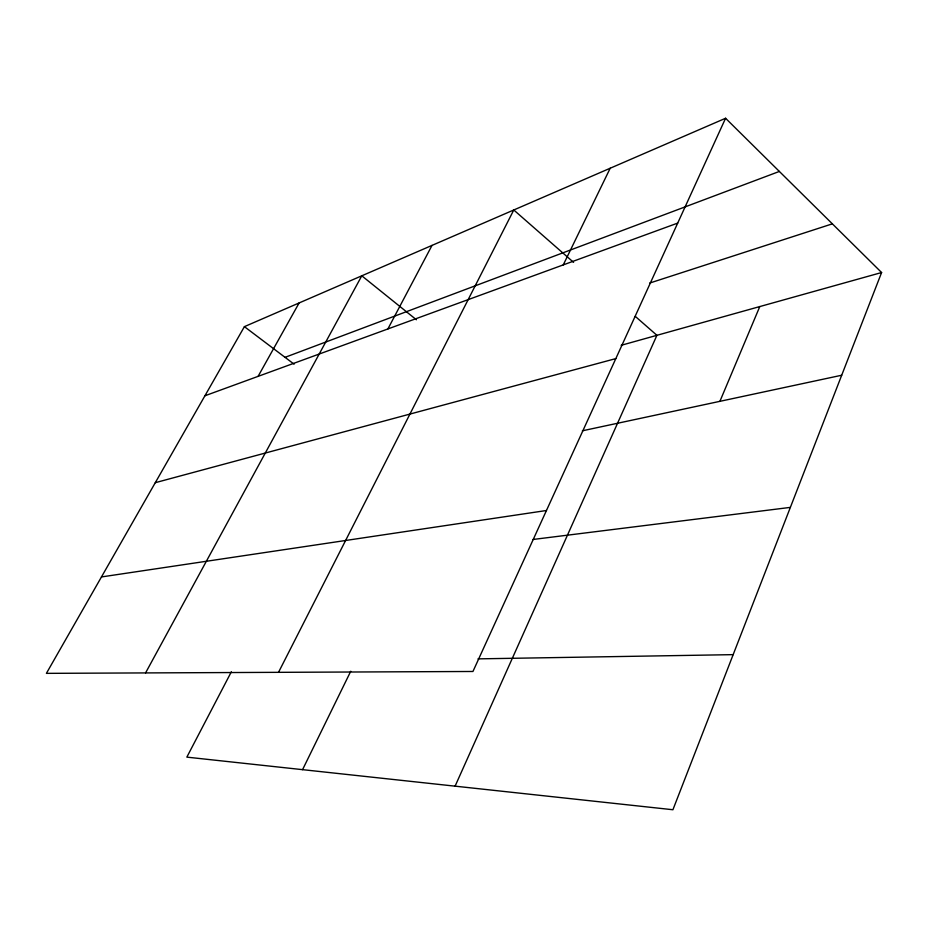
<?xml version="1.0" encoding="UTF-8"?>
<svg xmlns="http://www.w3.org/2000/svg" width="928" height="928" viewBox="0 0 928 928"><rect width="100%" height="100%" fill="white"/><g stroke="black" fill="none" stroke-linecap="round" stroke-linejoin="round"><path stroke-width="1.39" d="M725.58 118.262L472.944 671.478L46.4 673.357L244.4 326.644L725.58 118.262L881.6 272.53L672.916 809.738L186.841 757.132L231.362 671.779M719.908 401.337L759.788 306.565M455.091 786.167L656.92 335.31L635.251 316.344M563.273 264.886L610.195 168.235M302.563 769.66L350.749 671.246M278.516 672.336L513.776 209.983L573.585 262.357M387.881 328.953L432.019 245.398M145.568 672.916L361.792 275.802L416.417 319.766M258.1 376.35L299.118 302.946M285.047 357.338L779.369 171.436M204.926 395.78L677.707 223.091M649.623 283.086L832.358 223.845M621.168 345.309L881.6 272.53M155.289 482.688L615.821 358.602M582.378 430.801L841.696 375.237M101.465 576.938L546.453 510.504M533.043 539.47L790.366 507.384M478.001 658.868L733.166 654.646M244.4 326.644L294.095 364.17"/></g></svg>
